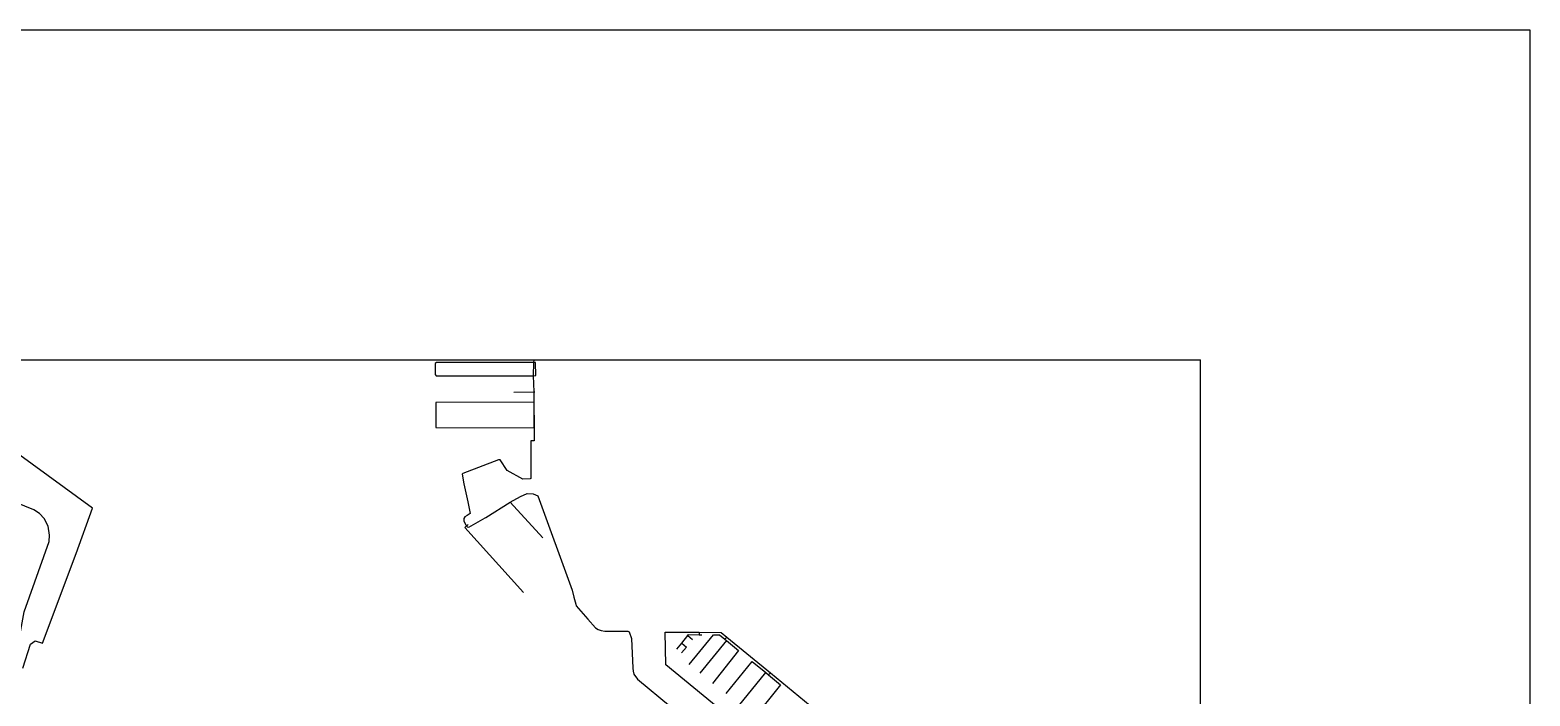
# Model space of a CAD drawing. Header units: millimetres. Extents: x 217 to 400, y 411 to 592.
# Drawn here: x 309.2 to 400.3, y 551.8 to 592.2 of the extents above; entities that cross this region are included whole.
import ezdxf

# ---------------------------------------------------------------- set-up
doc = ezdxf.new("R2010")
doc.units = ezdxf.units.MM
doc.header["$MEASUREMENT"] = 0
doc.layers.add('Default', color=18, linetype='Continuous', true_color=0x000000)

msp = doc.modelspace()

# ---------------------------------------------------------------- linework, layer by layer
at = {"color": 1, "true_color": 0xff0000}
for points in [[(339.923, 572.024), (339.805, 572.014), (333.901, 572.021), (333.824, 571.96), (333.824, 571.286), (333.891, 571.221), (339.786, 571.211), (339.929, 571.227), (339.923, 572.024)], [(339.81, 572.19), (339.803, 572.015), (339.784, 571.212), (339.811, 570.249), (339.826, 569.617), (339.841, 568.064), (339.836, 567.278), (339.633, 567.281), (339.642, 564.991), (339.591, 564.962), (339.154, 564.947), (338.195, 565.479), (337.781, 566.11), (337.73, 566.119), (337.679, 566.124), (335.499, 565.291), (335.461, 565.255), (335.568, 564.664), (335.815, 563.57), (335.951, 562.857), (335.78, 562.753), (335.63, 562.659), (335.568, 562.556), (335.565, 562.417), (335.661, 562.205), (335.723, 562.133), (335.763, 562.064), (335.79, 562.046), (335.874, 562.028), (336.866, 562.598), (336.907, 562.621), (338.377, 563.546), (339.009, 563.895), (339.421, 564.068), (339.783, 564.053), (340.068, 563.926), (342.135, 558.204), (342.236, 557.798), (342.365, 557.369), (342.389, 557.265), (343.087, 556.45), (343.552, 555.931), (343.723, 555.83), (343.911, 555.761), (344.114, 555.726), (344.425, 555.719), (345.521, 555.725), (345.602, 555.683), (345.733, 555.29), (345.816, 553.491), (345.835, 553.301), (345.879, 553.112), (346.1, 552.811), (350.107, 549.494)], [(338.599, 570.233), (339.813, 570.248), (339.871, 570.252)], [(339.828, 569.615), (333.861, 569.588), (333.876, 568.072), (339.843, 568.063), (339.828, 569.615)], [(308.812, 553.492), (309.286, 554.93), (309.571, 555.136), (310.013, 555.009), (312.052, 560.431), (313.048, 563.196), (306.663, 567.812)], [(308.703, 550.094), (308.328, 550.318), (308.031, 550.639), (307.839, 551.034), (307.76, 551.518), (307.804, 551.978), (307.938, 552.437), (308.264, 553.464), (308.901, 556.897), (310.417, 561.175), (310.437, 561.559), (310.353, 562.093), (310.106, 562.567), (309.815, 562.869), (309.479, 563.086), (307.279, 563.981)], [(340.37, 561.391), (338.379, 563.545)], [(335.822, 562.187), (335.632, 562.014), (339.193, 558.069)], [(351.796, 550.428), (347.824, 553.681), (347.78, 555.675), (349.757, 555.67), (349.842, 555.67), (351.174, 555.655), (351.519, 555.371), (354.169, 553.199), (356.573, 551.227)], [(348.496, 554.644), (348.796, 555.007), (349.152, 555.459), (349.207, 555.529), (349.841, 555.512), (350.013, 555.512)], [(349.152, 555.459), (349.444, 555.228)], [(349.239, 553.711), (350.709, 555.513), (351.072, 555.513), (351.404, 555.245), (351.499, 555.165), (352.225, 554.564), (350.646, 552.557)], [(349.844, 555.67), (349.841, 555.513)], [(351.499, 555.165), (349.887, 553.174)], [(351.521, 555.371), (351.404, 555.245)], [(348.796, 555.007), (349.081, 554.754), (348.78, 554.407)], [(351.484, 551.941), (353.063, 553.885), (353.886, 553.221), (354.059, 553.078), (354.786, 552.462), (353.063, 550.329)], [(352.242, 551.182), (353.886, 553.221)], [(354.171, 553.2), (354.059, 553.078)]]:
    msp.add_lwpolyline(points, dxfattribs=at)
at = {"layer": 'Default'}
for points in [[(400.254, 410.972), (400.254, 592.19), (216.633, 592.19), (216.633, 410.972)], [(236.633, 572.19), (380.254, 572.19)], [(380.254, 468.208), (380.254, 572.19)]]:
    msp.add_lwpolyline(points, dxfattribs=at)

doc.saveas('drawing.dxf')
